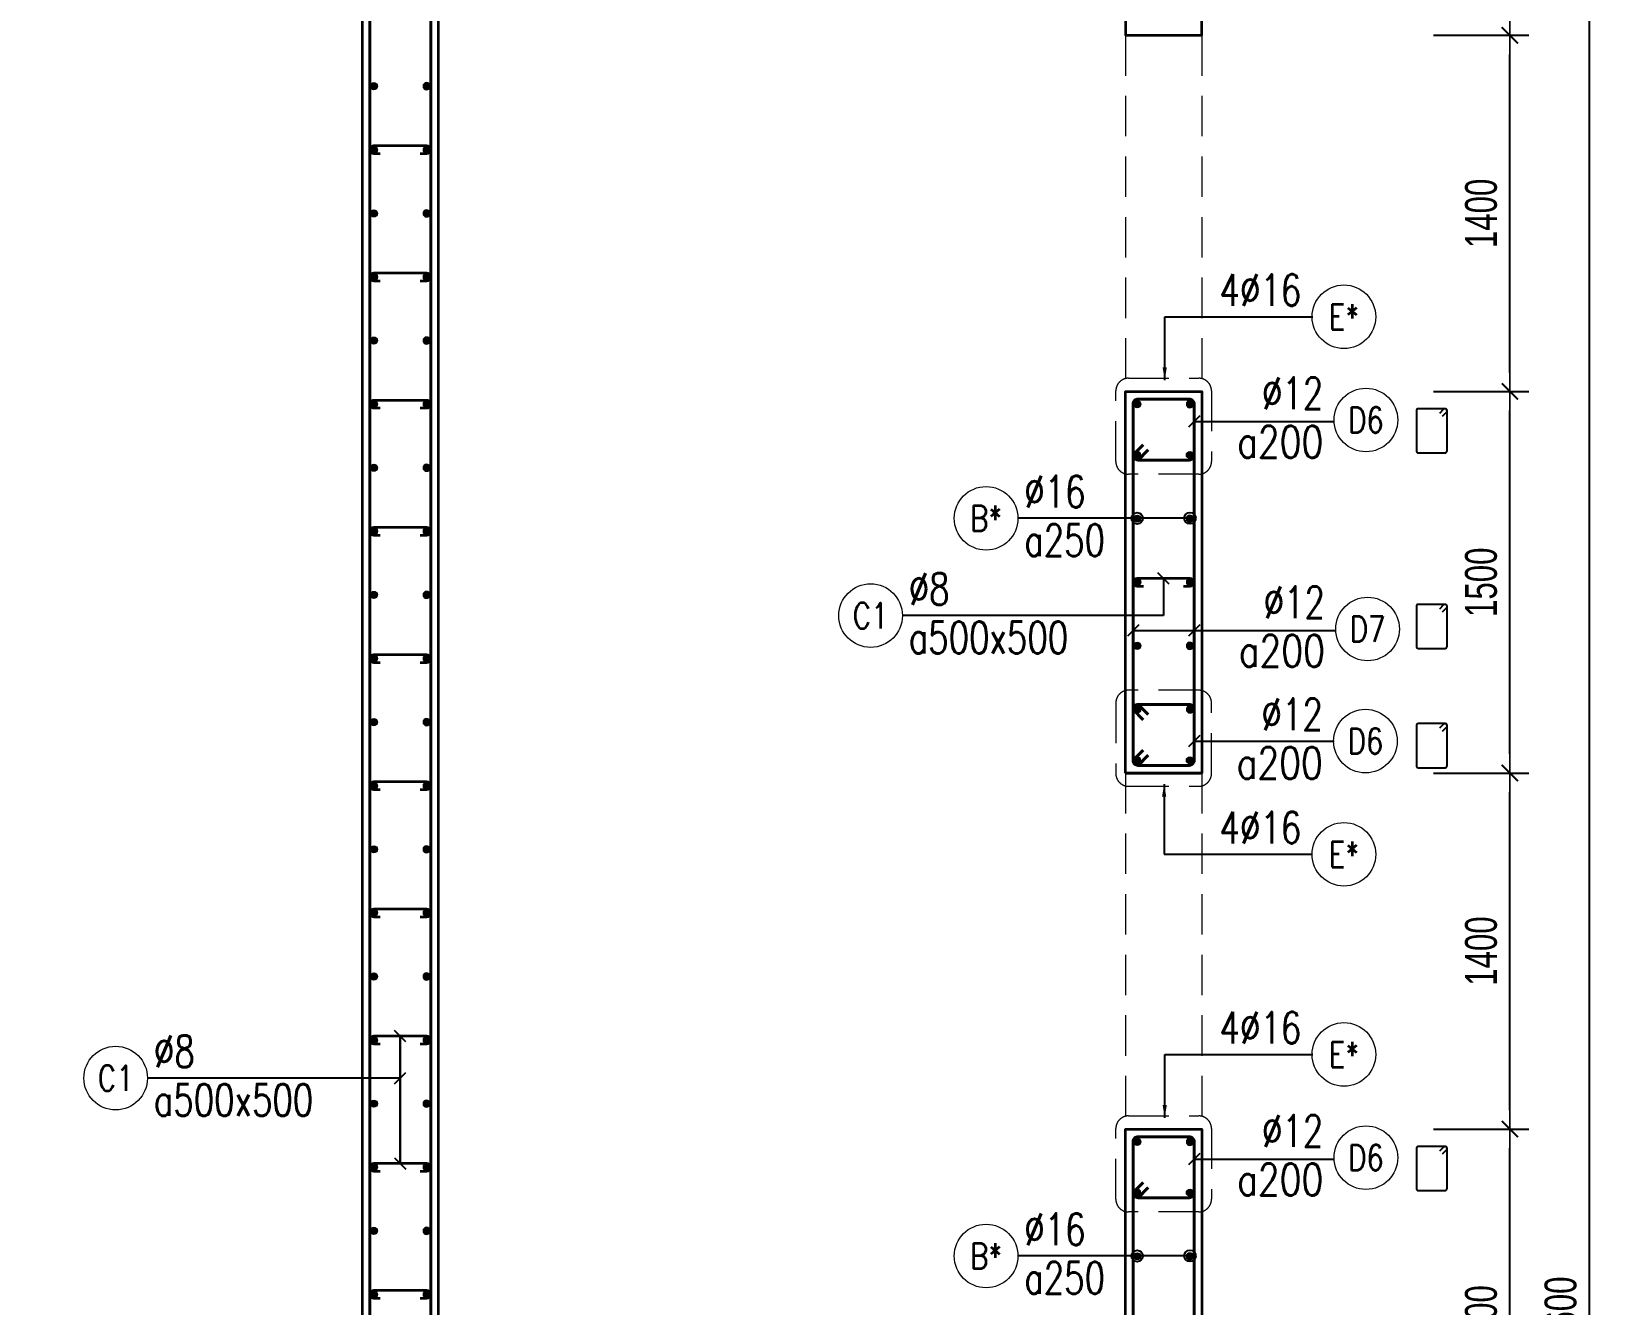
# Model space of a CAD drawing. Header units: millimetres. Extents: x 988833 to 1318015, y -9365 to 47591.
# Drawn here: x 1110503 to 1116700, y 39270 to 44274 of the extents above; entities that cross this region are included whole.
import ezdxf
from ezdxf.enums import TextEntityAlignment as Align

# ---------------------------------------------------------------- set-up
doc = ezdxf.new("R2010")
doc.units = ezdxf.units.MM
doc.header["$MEASUREMENT"] = 0
doc.linetypes.add('HIDDEN2', pattern=[4.7625, 3.175, -1.5875])
doc.layers.get('0').update_dxf_attribs({"lineweight": 20})
doc.layers.get('Defpoints').update_dxf_attribs({"color": 151, "lineweight": 9})
for name, color, linetype, lineweight in [('KC-LEADER', 153, 'Continuous', 18), ('KC-THEP', 6, 'Continuous', 40), ('NDC_S_BEAM', 3, 'HIDDEN2', 20), ('NDC_S_DIM', 1, 'Continuous', 15), ('NDC_S_HIDDEN', 8, 'HIDDEN2', 13), ('NDC_S_LEADER', 1, 'Continuous', 15), ('NDC_S_REBAR', 4, 'Continuous', 35), ('NDC_S_STIRRUP', 4, 'Continuous', 40), ('NDC_S_VN TEXT', 7, 'Continuous', 20), ('NDC_S_WALL', 6, 'Continuous', 35)]:
    doc.layers.add(name, color=color, linetype=linetype, lineweight=lineweight)
doc.layers.add('Ligature', color=1, linetype='Continuous')
doc.styles.add('NDC_ARIAL', font='arial.ttf', dxfattribs={"width": 0.85})
doc.styles.add('NDC_DIM', font='', dxfattribs={"width": 0.75})
doc.styles.add('NDC_EN TXT', font='romans.shx', dxfattribs={"width": 0.8})
doc.styles.get('NDC_DIM').set_extended_font_data('Dotum')
doc.dimstyles.new('NDC_1-50', dxfattribs={"dimscale": 50, "dimtxt": 2.5, "dimasz": 1, "dimexe": 1.5, "dimexo": 0, "dimgap": 0.8, "dimtad": 1, "dimdec": 0, "dimdsep": 46, "dimtxsty": 'NDC_ARIAL', "dimblk": 'DIMMARK', "dimcen": 49999.938995, "dimdle": 1.5, "dimclrd": 1, "dimclre": 1, "dimclrt": 3, "dimadec": 0, "dimazin": 0, "dimtfac": 1, "dimtdec": 0, "dimtix": 1, "dimtmove": 2, "dimatfit": 3, "dimfxl": 1, "dimarcsym": 0})
doc.dimstyles.new('NDC_dim_30', dxfattribs={"dimscale": 30, "dimtxt": 2.5, "dimasz": 1.5, "dimexe": 1.5, "dimexo": 2.5, "dimgap": 1, "dimtad": 1, "dimdec": 0, "dimzin": 0, "dimdsep": 46, "dimtxsty": 'NDC_DIM', "dimblk": 'DIMMARK', "dimcen": 0.09, "dimdle": 1.2, "dimclrd": 1, "dimclre": 1, "dimclrt": 3, "dimadec": 0, "dimazin": 0, "dimtfac": 1, "dimtdec": 0, "dimtix": 1, "dimtofl": 0, "dimtmove": 0, "dimatfit": 3, "dimfxl": 6, "dimfxlon": 1, "dimtolj": 1, "dimtzin": 0, "dimarcsym": 0})
doc.dimstyles.new('NDC_dim_50', dxfattribs={"dimscale": 50, "dimtxt": 2.5, "dimasz": 1.5, "dimexe": 1.5, "dimexo": 2.5, "dimgap": 1, "dimtad": 1, "dimdec": 0, "dimzin": 0, "dimdsep": 46, "dimtxsty": 'NDC_DIM', "dimblk": 'DIMMARK', "dimcen": 0.09, "dimdle": 1.2, "dimclrd": 1, "dimclre": 1, "dimclrt": 3, "dimadec": 0, "dimazin": 0, "dimtfac": 1, "dimtdec": 0, "dimtix": 1, "dimtofl": 0, "dimtmove": 0, "dimatfit": 3, "dimfxl": 6, "dimfxlon": 1, "dimtolj": 1, "dimtzin": 0, "dimarcsym": 0})

# ---------------------------------------------------------------- blocks, each defined once
blk = doc.blocks.new('THEP')
at = {"layer": 'KC-LEADER', "color": 6}
blk.add_circle((0, 0), 14, dxfattribs=at)
at = {"layer": 'KC-THEP'}
for p, q in [((-14, 0), (14, 0)), ((9.9, 9.9), (-9.9, -9.9)), ((-9.9, 9.9), (9.9, -9.9)), ((0, 14), (0, -14))]:
    blk.add_line(p, q, dxfattribs=at)
blk = doc.blocks.new('DIMMARK')
at = {"layer": 'NDC_S_DIM', "color": 1}
blk.add_line((-1.5, 0), (1, 0), dxfattribs=at)
at = {"layer": 'NDC_S_DIM', "color": 2, "const_width": 0.1}
blk.add_lwpolyline([(-0.424, -0.424), (0.424, 0.424)], dxfattribs=at)
blk = doc.blocks.new('*U11')
blk.add_circle((-2.5, 0), 2.5)
at = {"layer": 'NDC_S_VN TEXT', "color": 3, "style": 'NDC_EN TXT', "width": 0.75}
for tag, p in [('DK1', (0.5, 0.85)), ('KC1', (0.5, -2.97))]:
    blk.add_attdef(tag, p, '', height=2.5, dxfattribs=at)
at = {"layer": 'NDC_S_VN TEXT', "color": 7, "style": 'NDC_EN TXT', "width": 0.8}
blk.add_attdef('SH2', text='', height=2, dxfattribs=at).set_placement((-2.5, 0), align=Align.MIDDLE)
blk = doc.blocks.new('*U9')
blk.add_circle((2.5, 0), 2.5)
at = {"layer": 'NDC_S_VN TEXT', "color": 3, "style": 'NDC_EN TXT', "width": 0.75}
blk.add_attdef('DK2', text='', height=2.5, dxfattribs=at).set_placement((-0.85, 0.85), align=Align.RIGHT)
at = {"layer": 'NDC_S_VN TEXT', "color": 7, "style": 'NDC_EN TXT', "width": 0.8}
blk.add_attdef('SH3', text='', height=2, dxfattribs=at).set_placement((2.5, 0), align=Align.MIDDLE)
blk = doc.blocks.new('*U10')
blk.add_circle((2.5, 0), 2.5)
at = {"layer": 'NDC_S_VN TEXT', "color": 3, "style": 'NDC_EN TXT'}
for tag, width, p in [('DK2', 0.75, (-0.85, 0.85)), ('KC2', 0.8, (-0.85, -2.97))]:
    blk.add_attdef(tag, text='', height=2.5, dxfattribs=dict(at, width=width)).set_placement(p, align=Align.RIGHT)
at = {"layer": 'NDC_S_VN TEXT', "color": 7, "style": 'NDC_EN TXT', "width": 0.8}
blk.add_attdef('SH3', text='', height=2, dxfattribs=at).set_placement((2.5, 0), align=Align.MIDDLE)
blk = doc.blocks.new('*D542')
at = {"layer": 'Defpoints', "color": 0, "ltscale": 200, "transparency": 16777216}
for p in [(1115101.7, 45009.5), (1116625, 45009.5), (1115101.7, 33409.7)]:
    blk.add_point(p, dxfattribs=at)
at = {"layer": 'NDC_S_DIM', "color": 1, "lineweight": -2, "ltscale": 200, "transparency": 16777216}
for p, q in [((1116325, 45009.5), (1116700, 45009.5)), ((1116625, 33484.7), (1116625, 44934.5)), ((1116325, 33409.7), (1116700, 33409.7))]:
    blk.add_line(p, q, dxfattribs=at)
at = {"layer": 'NDC_S_DIM', "color": 1, "lineweight": -2, "ltscale": 200, "transparency": 16777216, "xscale": 75, "yscale": 75, "zscale": 75}
for p, rotation in [((1116625, 45009.5), 90), ((1116625, 33409.7), 270)]:
    blk.add_blockref('DIMMARK', p, dxfattribs=dict(at, rotation=rotation))
at = {"layer": 'NDC_S_DIM', "color": 3, "ltscale": 200, "transparency": 16777216, "insert": (1116512.4, 39209.6), "char_height": 125, "attachment_point": 5, "rotation": 90, "style": 'NDC_DIM'}
blk.add_mtext('\\A1;11600', dxfattribs=at)
blk = doc.blocks.new('*D568')
at = {"layer": 'Defpoints', "color": 0, "ltscale": 200, "transparency": 16777216}
for p in [(1115048, 39959.5), (1116312.4, 39959.5), (1115048, 38459.5)]:
    blk.add_point(p, dxfattribs=at)
at = {"layer": 'NDC_S_DIM', "color": 1, "lineweight": -2, "ltscale": 200, "transparency": 16777216}
for p, q in [((1116012.4, 39959.5), (1116387.4, 39959.5)), ((1116312.4, 38534.5), (1116312.4, 39884.5)), ((1116012.4, 38459.5), (1116387.4, 38459.5))]:
    blk.add_line(p, q, dxfattribs=at)
at = {"layer": 'NDC_S_DIM', "color": 1, "lineweight": -2, "ltscale": 200, "transparency": 16777216, "xscale": 75, "yscale": 75, "zscale": 75}
for p, rotation in [((1116312.4, 39959.5), 90), ((1116312.4, 38459.5), 270)]:
    blk.add_blockref('DIMMARK', p, dxfattribs=dict(at, rotation=rotation))
at = {"layer": 'NDC_S_DIM', "color": 3, "ltscale": 200, "transparency": 16777216, "insert": (1116199.8, 39209.5), "char_height": 125, "attachment_point": 5, "rotation": 90, "style": 'NDC_DIM'}
blk.add_mtext('\\A1;1500', dxfattribs=at)
blk = doc.blocks.new('*D569')
at = {"layer": 'Defpoints', "color": 0, "ltscale": 200, "transparency": 16777216}
for p in [(1115048, 41359.5), (1116312.4, 41359.5), (1115048, 39959.5)]:
    blk.add_point(p, dxfattribs=at)
at = {"layer": 'NDC_S_DIM', "color": 1, "lineweight": -2, "ltscale": 200, "transparency": 16777216}
for p, q in [((1116012.4, 41359.5), (1116387.4, 41359.5)), ((1116312.4, 40034.5), (1116312.4, 41284.5)), ((1116012.4, 39959.5), (1116387.4, 39959.5))]:
    blk.add_line(p, q, dxfattribs=at)
at = {"layer": 'NDC_S_DIM', "color": 1, "lineweight": -2, "ltscale": 200, "transparency": 16777216, "xscale": 75, "yscale": 75, "zscale": 75}
for p, rotation in [((1116312.4, 41359.5), 90), ((1116312.4, 39959.5), 270)]:
    blk.add_blockref('DIMMARK', p, dxfattribs=dict(at, rotation=rotation))
at = {"layer": 'NDC_S_DIM', "color": 3, "ltscale": 200, "transparency": 16777216, "insert": (1116199.8, 40659.5), "char_height": 125, "attachment_point": 5, "rotation": 90, "style": 'NDC_DIM'}
blk.add_mtext('\\A1;1400', dxfattribs=at)
blk = doc.blocks.new('*D570')
at = {"layer": 'Defpoints', "color": 0, "ltscale": 200, "transparency": 16777216}
for p in [(1115048, 42859.5), (1116312.4, 42859.5), (1115048, 41359.5)]:
    blk.add_point(p, dxfattribs=at)
at = {"layer": 'NDC_S_DIM', "color": 1, "lineweight": -2, "ltscale": 200, "transparency": 16777216}
for p, q in [((1116012.4, 42859.5), (1116387.4, 42859.5)), ((1116312.4, 41434.5), (1116312.4, 42784.5)), ((1116012.4, 41359.5), (1116387.4, 41359.5))]:
    blk.add_line(p, q, dxfattribs=at)
at = {"layer": 'NDC_S_DIM', "color": 1, "lineweight": -2, "ltscale": 200, "transparency": 16777216, "xscale": 75, "yscale": 75, "zscale": 75}
for p, rotation in [((1116312.4, 42859.5), 90), ((1116312.4, 41359.5), 270)]:
    blk.add_blockref('DIMMARK', p, dxfattribs=dict(at, rotation=rotation))
at = {"layer": 'NDC_S_DIM', "color": 3, "ltscale": 200, "transparency": 16777216, "insert": (1116199.8, 42109.5), "char_height": 125, "attachment_point": 5, "rotation": 90, "style": 'NDC_DIM'}
blk.add_mtext('\\A1;1500', dxfattribs=at)
blk = doc.blocks.new('*D571')
at = {"layer": 'Defpoints', "color": 0, "ltscale": 200, "transparency": 16777216}
for p in [(1115048, 44259.5), (1116312.4, 44259.5), (1115048, 42859.5)]:
    blk.add_point(p, dxfattribs=at)
at = {"layer": 'NDC_S_DIM', "color": 1, "lineweight": -2, "ltscale": 200, "transparency": 16777216}
for p, q in [((1116012.4, 44259.5), (1116387.4, 44259.5)), ((1116312.4, 42934.5), (1116312.4, 44184.5)), ((1116012.4, 42859.5), (1116387.4, 42859.5))]:
    blk.add_line(p, q, dxfattribs=at)
at = {"layer": 'NDC_S_DIM', "color": 1, "lineweight": -2, "ltscale": 200, "transparency": 16777216, "xscale": 75, "yscale": 75, "zscale": 75}
for p, rotation in [((1116312.4, 44259.5), 90), ((1116312.4, 42859.5), 270)]:
    blk.add_blockref('DIMMARK', p, dxfattribs=dict(at, rotation=rotation))
at = {"layer": 'NDC_S_DIM', "color": 3, "ltscale": 200, "transparency": 16777216, "insert": (1116199.8, 43559.5), "char_height": 125, "attachment_point": 5, "rotation": 90, "style": 'NDC_DIM'}
blk.add_mtext('\\A1;1400', dxfattribs=at)
blk = doc.blocks.new('*D572')
at = {"layer": 'Defpoints', "color": 0, "ltscale": 200, "transparency": 16777216}
for p in [(1114801.7, 44909.5), (1116312.4, 44909.5), (1115048, 44259.5)]:
    blk.add_point(p, dxfattribs=at)
at = {"layer": 'NDC_S_DIM', "color": 1, "lineweight": -2, "ltscale": 200, "transparency": 16777216}
for p, q in [((1116012.4, 44909.5), (1116387.4, 44909.5)), ((1116312.4, 44334.5), (1116312.4, 44834.5)), ((1116012.4, 44259.5), (1116387.4, 44259.5))]:
    blk.add_line(p, q, dxfattribs=at)
at = {"layer": 'NDC_S_DIM', "color": 1, "lineweight": -2, "ltscale": 200, "transparency": 16777216, "xscale": 75, "yscale": 75, "zscale": 75}
for p, rotation in [((1116312.4, 44909.5), 90), ((1116312.4, 44259.5), 270)]:
    blk.add_blockref('DIMMARK', p, dxfattribs=dict(at, rotation=rotation))
at = {"layer": 'NDC_S_DIM', "color": 3, "ltscale": 200, "transparency": 16777216, "insert": (1116199.8, 44584.5), "char_height": 125, "attachment_point": 5, "rotation": 90, "style": 'NDC_DIM'}
blk.add_mtext('\\A1;650', dxfattribs=at)

msp = doc.modelspace()

# ---------------------------------------------------------------- linework, layer by layer
at = {"layer": 'Ligature'}
for points in [[(1116047.7, 42761.7), (1116063.7, 42777.6, 0.668179), (1116057.9, 42791.6), (1115953.3, 42791.6, 0.414214), (1115945.1, 42783.4), (1115945.1, 42626.3, 0.414214), (1115953.3, 42618.1), (1116057.9, 42618.1, 0.414214), (1116066.1, 42626.3), (1116066.1, 42783.4, 0.668179), (1116052.1, 42789.2), (1116036.2, 42773.2)], [(1116047.7, 41992.5), (1116063.7, 42008.5, 0.668179), (1116057.9, 42022.4), (1115953.3, 42022.4, 0.414214), (1115945.1, 42014.3), (1115945.1, 41857.2, 0.414214), (1115953.3, 41849), (1116057.9, 41849, 0.414214), (1116066, 41857.2), (1116066, 42014.3, 0.668179), (1116052.1, 42020), (1116036.1, 42004.1)], [(1116047.7, 41523.9), (1116063.7, 41539.9, 0.668179), (1116057.9, 41553.8), (1115953.3, 41553.8, 0.414214), (1115945.1, 41545.7), (1115945.1, 41388.6, 0.414214), (1115953.3, 41380.4), (1116057.9, 41380.4, 0.414214), (1116066, 41388.6), (1116066, 41545.7, 0.668179), (1116052.1, 41551.5), (1116036.1, 41535.5)], [(1116047.7, 39861.7), (1116063.7, 39877.6, 0.668179), (1116057.9, 39891.6), (1115953.3, 39891.6, 0.414214), (1115945.1, 39883.4), (1115945.1, 39726.3, 0.414214), (1115953.3, 39718.1), (1116057.9, 39718.1, 0.414214), (1116066.1, 39726.3), (1116066.1, 39883.4, 0.668179), (1116052.1, 39889.2), (1116036.2, 39873.2)]]:
    msp.add_lwpolyline(points, format="xyb", dxfattribs=at)
at = {"layer": 'NDC_S_BEAM', "ltscale": 50}
for p, q in [((1114801.7, 44259.5), (1114801.7, 42859.5)), ((1115101.7, 44259.5), (1115101.7, 42859.5)), ((1114801.7, 41359.5), (1114801.7, 39959.5)), ((1115101.7, 41359.5), (1115101.7, 39959.5))]:
    msp.add_line(p, q, dxfattribs=at)
at = {"layer": 'NDC_S_HIDDEN', "ltscale": 50}
for points in [[(1114814, 42911.5), (1115089.9, 42911.5, -0.414214), (1115139.9, 42861.5), (1115139.9, 42584, -0.414214), (1115089.9, 42534), (1114814, 42534, -0.414214), (1114764, 42584), (1114764, 42861.5, -0.414214)], [(1114814, 41307.4), (1115089.9, 41307.4, 0.414214), (1115139.9, 41357.4), (1115139.9, 41634.9, 0.414214), (1115089.9, 41684.9), (1114814, 41684.9, 0.414214), (1114764, 41634.9), (1114764, 41357.4, 0.414214)], [(1114814, 40011.5), (1115089.9, 40011.5, -0.414214), (1115139.9, 39961.5), (1115139.9, 39684, -0.414214), (1115089.9, 39634), (1114814, 39634, -0.414214), (1114764, 39684), (1114764, 39961.5, -0.414214)]]:
    msp.add_lwpolyline(points, format="xyb", close=True, dxfattribs=at)
at = {"layer": 'NDC_S_REBAR'}
for points in [[(1112030.2, 43794.5), (1112055.2, 43794.5, 1), (1112055.2, 43824.5), (1111848.2, 43824.5, 1), (1111848.2, 43794.5), (1111873.2, 43794.5)], [(1112030.2, 43294.5), (1112055.2, 43294.5, 1), (1112055.2, 43324.5), (1111848.2, 43324.5, 1), (1111848.2, 43294.5), (1111873.2, 43294.5)], [(1112030.2, 42794.5), (1112055.2, 42794.5, 1), (1112055.2, 42824.5), (1111848.2, 42824.5, 1), (1111848.2, 42794.5), (1111873.2, 42794.5)], [(1112030.2, 42294.5), (1112055.2, 42294.5, 1), (1112055.2, 42324.5), (1111848.2, 42324.5, 1), (1111848.2, 42294.5), (1111873.2, 42294.5)], [(1115030.2, 42094.5), (1115055.2, 42094.5, 1), (1115055.2, 42124.5), (1114848.2, 42124.5, 1), (1114848.2, 42094.5), (1114873.2, 42094.5)], [(1112030.2, 41794.5), (1112055.2, 41794.5, 1), (1112055.2, 41824.5), (1111848.2, 41824.5, 1), (1111848.2, 41794.5), (1111873.2, 41794.5)], [(1112030.2, 41294.5), (1112055.2, 41294.5, 1), (1112055.2, 41324.5), (1111848.2, 41324.5, 1), (1111848.2, 41294.5), (1111873.2, 41294.5)], [(1112030.2, 40794.5), (1112055.2, 40794.5, 1), (1112055.2, 40824.5), (1111848.2, 40824.5, 1), (1111848.2, 40794.5), (1111873.2, 40794.5)], [(1112030.2, 40294.5), (1112055.2, 40294.5, 1), (1112055.2, 40324.5), (1111848.2, 40324.5, 1), (1111848.2, 40294.5), (1111873.2, 40294.5)], [(1112030.2, 39794.5), (1112055.2, 39794.5, 1), (1112055.2, 39824.5), (1111848.2, 39824.5, 1), (1111848.2, 39794.5), (1111873.2, 39794.5)], [(1112030.2, 39294.5), (1112055.2, 39294.5, 1), (1112055.2, 39324.5), (1111848.2, 39324.5, 1), (1111848.2, 39294.5), (1111873.2, 39294.5)]]:
    msp.add_lwpolyline(points, format="xyb", dxfattribs=at)
at = {"layer": 'NDC_S_STIRRUP'}
for points in [[(1111871.7, 33099.5), (1111831.7, 33059.5, 0.414214), (1111851.7, 33039.5), (1112051.7, 33039.5, 0.414214), (1112071.7, 33059.5), (1112071.7, 45359.5, 0.414214), (1112051.7, 45379.5), (1111851.7, 45379.5, 0.414214), (1111831.7, 45359.5), (1111831.7, 33059.5, 0.414214), (1111851.7, 33039.5), (1111891.7, 33079.5)], [(1114871.7, 41449.5), (1114831.7, 41409.5, 0.414214), (1114851.7, 41389.5), (1115051.7, 41389.5, 0.414214), (1115071.7, 41409.5), (1115071.7, 42809.5, 0.414214), (1115051.7, 42829.5), (1114851.7, 42829.5, 0.414214), (1114831.7, 42809.5), (1114831.7, 41409.5, 0.414214), (1114851.7, 41389.5), (1114891.7, 41429.5)], [(1114871.7, 42650), (1114831.7, 42610, 0.414214), (1114851.7, 42590), (1115051.7, 42590, 0.414214), (1115071.7, 42610), (1115071.7, 42809.5, 0.414214), (1115051.7, 42829.5), (1114851.7, 42829.5, 0.414214), (1114831.7, 42809.5), (1114831.7, 42610, 0.414214), (1114851.7, 42590), (1114891.7, 42630)], [(1114871.7, 41568.9), (1114831.7, 41608.9, -0.414214), (1114851.7, 41628.9), (1115051.7, 41628.9, -0.414214), (1115071.7, 41608.9), (1115071.7, 41409.5, -0.414214), (1115051.7, 41389.5), (1114851.7, 41389.5, -0.414214), (1114831.7, 41409.5), (1114831.7, 41608.9, -0.414214), (1114851.7, 41628.9), (1114891.7, 41588.9)], [(1114871.7, 38549.5), (1114831.7, 38509.5, 0.414214), (1114851.7, 38489.5), (1115051.7, 38489.5, 0.414214), (1115071.7, 38509.5), (1115071.7, 39909.5, 0.414214), (1115051.7, 39929.5), (1114851.7, 39929.5, 0.414214), (1114831.7, 39909.5), (1114831.7, 38509.5, 0.414214), (1114851.7, 38489.5), (1114891.7, 38529.5)], [(1114871.7, 39750), (1114831.7, 39710, 0.414214), (1114851.7, 39690), (1115051.7, 39690, 0.414214), (1115071.7, 39710), (1115071.7, 39909.5, 0.414214), (1115051.7, 39929.5), (1114851.7, 39929.5, 0.414214), (1114831.7, 39909.5), (1114831.7, 39710, 0.414214), (1114851.7, 39690), (1114891.7, 39730)]]:
    msp.add_lwpolyline(points, format="xyb", dxfattribs=at)
at = {"layer": 'NDC_S_WALL'}
msp.add_line((1114801.7, 41359.5), (1115101.7, 41359.5), dxfattribs=at)
for points in [[(1109101.7, 44259.5), (1109101.7, 44909.5), (1111801.7, 44909.5), (1111801.7, 33509.5), (1109101.7, 33509.5), (1109101.7, 34159.5), (1108801.7, 34159.5), (1108801.7, 33009.5), (1115101.7, 33009.5), (1115101.7, 33009.5), (1115101.7, 34159.5), (1114801.7, 34159.5), (1114801.7, 33509.5), (1114801.7, 33509.5), (1112101.7, 33509.5), (1112101.7, 44909.5), (1114801.7, 44909.5), (1114801.7, 44909.5), (1114801.7, 44259.5), (1115101.7, 44259.5), (1115101.7, 45409.5), (1115101.7, 45409.5), (1108801.7, 45409.5), (1108801.7, 44259.5)], [(1114801.7, 41359.5), (1114801.7, 42859.5), (1115101.7, 42859.5), (1115101.7, 41359.5), (1114801.7, 41359.5)], [(1114801.7, 38459.5), (1114801.7, 39959.5), (1115101.7, 39959.5), (1115101.7, 38459.5), (1114801.7, 38459.5)]]:
    msp.add_lwpolyline(points, dxfattribs=at)

# ---------------------------------------------------------------- block references
at = {"layer": 'KC-THEP'}
for p, rotation in [((1111848.2, 44059.5), 189.6685644363809), ((1111848.2, 43809.5), 189.6685644363809), ((1111848.2, 43559.5), 189.6685644363809), ((1111848.2, 43309.5), 189.6685644363809), ((1111848.2, 43059.5), 189.6685644363809), ((1111848.2, 42809.5), 189.6685644363809), ((1114848.2, 42809.5), 189.6685644363809), ((1111848.2, 42559.5), 189.6685644363809), ((1115055.2, 42609.5), 9.668564436380926), ((1114848.2, 42359.5), 189.6685644363809), ((1111848.2, 42309.5), 189.6685644363809), ((1114848.2, 42109.5), 189.6685644363809), ((1111848.2, 42059.5), 189.6685644363809), ((1114848.2, 41859.5), 189.6685644363809), ((1111848.2, 41809.5), 189.6685644363809), ((1114848.2, 41609.5), 189.6685644363809), ((1111848.2, 41559.5), 189.6685644363809), ((1115055.2, 41409.5), 9.668564436380946), ((1111848.2, 41309.5), 189.6685644363809), ((1111848.2, 41059.5), 189.6685644363809), ((1111848.2, 40809.5), 189.6685644363809), ((1111848.2, 40559.5), 189.6685644363809), ((1111848.2, 40309.5), 189.6685644363809), ((1111848.2, 40059.5), 189.6685644363809), ((1114848.2, 39909.5), 189.6685644363809), ((1111848.2, 39809.5), 189.6685644363809), ((1115055.2, 39709.5), 9.668564436380926), ((1111848.2, 39559.5), 189.6685644363809), ((1114848.2, 39459.5), 189.6685644363809), ((1111848.2, 39309.5), 189.6685644363809)]:
    msp.add_blockref('THEP', p, dxfattribs=dict(at, rotation=rotation))
at = {"layer": 'KC-THEP', "xscale": -1}
for p, rotation in [((1112055.2, 44059.5), 170.331435563619), ((1112055.2, 43809.5), 170.331435563619), ((1112055.2, 43559.5), 170.331435563619), ((1112055.2, 43309.5), 170.331435563619), ((1112055.2, 43059.5), 170.331435563619), ((1112055.2, 42809.5), 170.331435563619), ((1115055.2, 42809.5), 170.331435563619), ((1112055.2, 42559.5), 170.331435563619), ((1114848.2, 42609.5), 350.3314355636191), ((1115055.2, 42359.5), 170.331435563619), ((1112055.2, 42309.5), 170.331435563619), ((1115055.2, 42109.5), 170.331435563619), ((1112055.2, 42059.5), 170.331435563619), ((1115055.2, 41859.5), 170.331435563619), ((1112055.2, 41809.5), 170.331435563619), ((1115055.2, 41609.5), 170.331435563619), ((1112055.2, 41559.5), 170.331435563619), ((1114848.2, 41409.5), 350.3314355636191), ((1112055.2, 41309.5), 170.331435563619), ((1112055.2, 41059.5), 170.331435563619), ((1112055.2, 40809.5), 170.331435563619), ((1112055.2, 40559.5), 170.331435563619), ((1112055.2, 40309.5), 170.331435563619), ((1112055.2, 40059.5), 170.331435563619), ((1115055.2, 39909.5), 170.331435563619), ((1112055.2, 39809.5), 170.331435563619), ((1114848.2, 39709.5), 350.3314355636191), ((1112055.2, 39559.5), 170.331435563619), ((1115055.2, 39459.5), 170.331435563619), ((1112055.2, 39309.5), 170.331435563619)]:
    msp.add_blockref('THEP', p, dxfattribs=dict(at, rotation=rotation))
at = {"layer": 'NDC_S_VN TEXT', "xscale": 50, "yscale": 50, "zscale": 50}
for name, p, values in [('*U9', (1115535.5, 43153), {'SH3': 'E*', 'DK2': '4%%c16'}), ('*U10', (1115621.9, 42747.3), {'SH3': 'D6', 'DK2': '%%c12', 'KC2': 'a200'}), ('*U11', (1114379.2, 42360.7), {'SH2': 'B*', 'DK1': '%%C16', 'KC1': 'a250'}), ('*U11', (1113925.2, 41978.2), {'SH2': 'C1', 'DK1': '%%c8', 'KC1': 'a500x500'}), ('*U10', (1115628.4, 41925.6), {'SH3': 'D7', 'DK2': '%%c12', 'KC2': 'a200'}), ('*U10', (1115619.9, 41484.9), {'SH3': 'D6', 'DK2': '%%c12', 'KC2': 'a200'}), ('*U9', (1115535.5, 41039.9), {'SH3': 'E*', 'DK2': '4%%c16'}), ('*U9', (1115535.5, 40253), {'SH3': 'E*', 'DK2': '4%%c16'}), ('*U11', (1110958.4, 40160.1), {'SH2': 'C1', 'DK1': '%%c8', 'KC1': 'a500x500'}), ('*U10', (1115621.9, 39847.3), {'SH3': 'D6', 'DK2': '%%c12', 'KC2': 'a200'}), ('*U11', (1114379.2, 39460.7), {'SH2': 'B*', 'DK1': '%%C16', 'KC1': 'a250'})]:
    msp.add_blockref(name, p, dxfattribs=at).add_auto_attribs(values)

# ---------------------------------------------------------------- dimensions: what is measured, and where the dimension line sits
at = {"layer": 'NDC_S_DIM', "ltscale": 200}
for base, p1, p2, picture, middle in [((1116625, 45009.5), (1115101.7, 33409.7), (1115101.7, 45009.5), '*D542', (1116512.4, 39209.6)), ((1116312.4, 44909.5), (1115048, 44259.5), (1114801.7, 44909.5), '*D572', (1116199.8, 44584.5)), ((1116312.4, 44259.5), (1115048, 42859.5), (1115048, 44259.5), '*D571', (1116199.8, 43559.5)), ((1116312.4, 42859.5), (1115048, 41359.5), (1115048, 42859.5), '*D570', (1116199.8, 42109.5)), ((1116312.4, 41359.5), (1115048, 39959.5), (1115048, 41359.5), '*D569', (1116199.8, 40659.5)), ((1116312.4, 39959.5), (1115048, 38459.5), (1115048, 39959.5), '*D568', (1116199.8, 39209.5))]:
    dim = msp.add_linear_dim(base=base, p1=p1, p2=p2, angle=90, dimstyle='NDC_dim_50', override={"dimtmove": 1}, dxfattribs=at)
    dim.commit()
    dim.dimension.update_dxf_attribs({"geometry": picture, "text_midpoint": middle})

# ---------------------------------------------------------------- leaders
at = {"layer": 'NDC_S_LEADER'}
for points, dimstyle, override in [([(1114956.2, 42904.1), (1114956.2, 43153), (1115537.8, 43153)], 'NDC_1-50', {"dimgap": 0.8, "dimtad": 0}), ([(1115071.7, 42741), (1115622, 42741)], 'NDC_dim_30', {"dimtad": 0, "dimldrblk": 'Oblique'}), ([(1115055.5, 42361.2), (1114379.2, 42360.7)], 'NDC_dim_30', {"dimtad": 0, "dimldrblk": 'Origin'}), ([(1114847.9, 42360.9), (1114379.2, 42360.7)], 'NDC_dim_30', {"dimtad": 0, "dimldrblk": 'Origin'}), ([(1114951.7, 42124.5), (1114951.7, 41978.5), (1113925.2, 41978.2)], 'NDC_dim_30', {"dimtad": 0, "dimldrblk": 'Oblique'}), ([(1114831.7, 41919.3), (1115628.5, 41919.3)], 'NDC_dim_30', {"dimtad": 0, "dimldrblk": 'Oblique'}), ([(1115071.7, 41919.3), (1115628.5, 41919.3)], 'NDC_dim_30', {"dimtad": 0, "dimldrblk": 'Oblique'}), ([(1115071.7, 41484.9), (1115622, 41484.9)], 'NDC_dim_30', {"dimtad": 0, "dimldrblk": 'Oblique'}), ([(1114953.8, 41316), (1114953.8, 41039.9), (1115535.4, 41039.9)], 'NDC_1-50', {"dimgap": 0.8, "dimtad": 0}), ([(1111951.7, 40324.5), (1111951.7, 39824.5)], 'NDC_dim_30', {"dimtad": 0, "dimldrblk": 'Oblique'}), ([(1111951.7, 39824.5), (1111951.7, 40324.5)], 'NDC_dim_30', {"dimtad": 0, "dimldrblk": 'Oblique'}), ([(1114956.2, 40004.1), (1114956.2, 40253), (1115537.8, 40253)], 'NDC_1-50', {"dimgap": 0.8, "dimtad": 0}), ([(1111951.7, 40160.1), (1110958.4, 40160.1)], 'NDC_dim_30', {"dimtad": 0, "dimldrblk": 'Oblique'}), ([(1115071.7, 39841), (1115622, 39841)], 'NDC_dim_30', {"dimtad": 0, "dimldrblk": 'Oblique'}), ([(1115055.5, 39461.2), (1114379.2, 39460.7)], 'NDC_dim_30', {"dimtad": 0, "dimldrblk": 'Origin'}), ([(1114847.9, 39460.9), (1114379.2, 39460.7)], 'NDC_dim_30', {"dimtad": 0, "dimldrblk": 'Origin'})]:
    msp.add_leader(points, dimstyle=dimstyle, override=override, dxfattribs=at)

doc.saveas('drawing.dxf')
